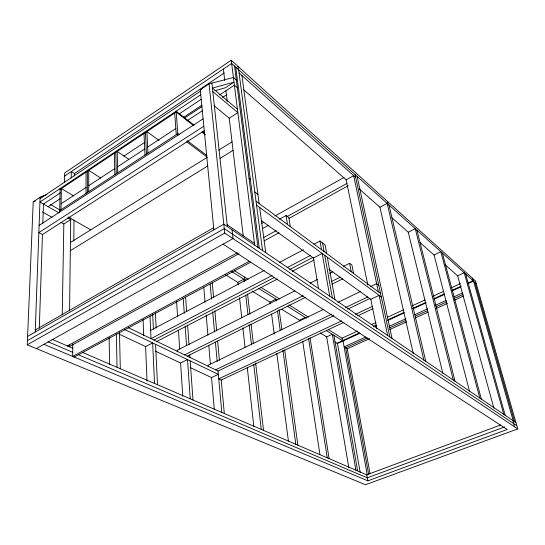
<?xml version="1.0" encoding="UTF-8"?>
<svg xmlns="http://www.w3.org/2000/svg" width="545" height="545" viewBox="0 0 545 545"><rect width="100%" height="100%" fill="white"/><g stroke="black" fill="none" stroke-linecap="round" stroke-linejoin="round"><path stroke-width="0.82" d="M86.028 193.421L86.042 172.159M72.792 343.97L72.676 356.396L249.31 261.259M73.8 240.965L74.011 219.962M74.44 175.96L74.461 173.542L224.186 73.037M69.154 344.971L69.133 346.668L72.751 348.194M69.569 311.011L70.721 217.884M71.211 178.031L71.293 171.566L74.461 173.542M62.232 315.051L63.833 223.961L70.7 219.567L67.791 217.905M64.555 182.486L64.726 172.908L231.223 60.263L475.451 280.934L517.75 428.908L365.443 484.737L27.25 344.808L33.225 201.814L40.139 197.174L46.884 194.592M59.643 212.08L60.141 188.57M60.986 209.736L61.408 188.584L73.63 195.893M39.288 328.308L42.449 234.554L204.293 130.711M42.83 223.218L43.477 204.041L60.454 192.766M35.214 332.062L40.139 197.174M64.671 176.028L231.625 63.452L476.187 283.509M213.885 229.854L200.274 89.748L209.042 83.869L233.41 77.485L236.353 80.088M41.686 197.174L43.757 195.791M40.085 198.591L200.417 91.206M200.758 94.735L39.962 202.031L59.051 212.925M60.12 189.442L176.198 112.059L193.495 125.52M179.271 113.864L201.194 99.306M123.987 156.034L144.384 142.572M48.13 206.691L60.182 198.741M183.529 117.352L201.963 105.192M184.735 117.897L201.793 106.663M219.553 94.953L234.384 85.19L237.347 87.779M187.071 120.752L202.679 110.519M222.544 97.487L226.802 94.694M61.101 203.789L86.035 187.439M88.74 185.668L114.736 168.623M117.556 166.777L144.718 148.969M147.654 147.041L175.831 128.572M59.677 210.581L177.82 133.654L179.176 134.669M39.104 225.432L203.094 118.824M203.816 126.242L38.845 232.62L42.449 234.554M243.254 236.074L229.22 118.197L237.865 112.665L212.816 91.587M70.421 242.498L207.325 157.246L186.649 141.72M218.62 150.216L232.034 141.857M70.319 250.72L207.734 165.966M220.03 158.384L233.049 150.359M35.289 330.004L213.674 227.687M27.597 336.422L223.797 224.179L515.952 422.62M27.427 340.605L224.268 228.607L516.851 425.754M27.25 344.808L224.738 233.056L517.75 428.908M36.358 348.575L233.028 238.601L232.054 229.786M261.62 223.47L263.848 222.224M274.987 216.004L344.038 177.432M243.288 89.4L346.15 179.816L353.657 175.64L378.38 291.82M262.315 228.709L268.256 225.419M279.394 219.233L286.077 215.527L288.918 217.659L290.308 226.577M286.772 216.774L346.94 183.44M288.932 218.416L348.262 185.654M263.507 237.606L276.179 230.651M67.103 346.102L237.313 252.757M239.003 253.725L69.133 346.668L52.027 339.303M264.175 240.856L279.054 232.722M74.181 357.036L250.68 262.152M225.514 274.796L237.824 282.358L243.881 279.156L244.174 281.69M359.121 188.856L379.913 207.209L387.141 203.387L423.846 360.061M150.652 330.365L264.291 270.409M279.34 262.472L303.422 249.76M313.961 244.201L319.983 241.026L325.106 244.882L326.653 253.507M272.112 275.47L151.026 338.643L149.998 315.984M287.154 267.622L310.473 255.455M153.935 340.046L274.605 277.33M289.688 269.489L313.068 257.335M261.348 220.596L313.361 258.017L322.177 253.445L329.718 296.126M119.014 334.078L145.597 346.572L152.648 342.921L154.528 383.442M156.817 341.436L277.262 279.081M292.318 271.281L314.145 259.979M252.09 291.119L269.986 302.107L275.899 299.123L276.131 300.799M391.855 217.748L408.253 232.225L415.256 228.682L453.29 380.056M294.893 290.873L177.179 350.272L177.282 351.879M310.078 283.209L317.674 279.381M329.827 273.249L332.866 271.717M343.493 266.348L349.57 263.283L351.92 265.047L353.576 273.447M184.598 354.843L303.149 295.69M331.271 281.656L340.393 277.105M187.276 356.137L305.411 297.393M332.089 284.129L342.757 278.822M155.386 351.171L180.599 363.024L187.514 359.598L190.266 398.838M305.268 317.428L299.491 320.228L281.806 309.369M420.093 242.675L434.052 254.999L440.844 251.708L479.791 398.061M323.355 309.444L208.129 365.245L208.258 366.805M337.852 302.427L360.742 291.337M370.627 286.554L376.636 283.645L378.789 285.26M215.568 369.789L331.816 314.118M345.584 307.523L367.766 296.902M128.334 327.695L218.041 370.981L333.881 315.691M347.69 309.104L369.932 298.483M328.86 269.175L370.784 299.334L379.129 295.356L387.665 335.482M190.151 367.514L211.555 377.576L218.347 374.347L124.642 329.521M341.674 320.848L218.749 378.857L221.222 380.022L343.909 322.32M355.504 314.322L372.405 306.351M357.711 315.828L373.046 308.613M320.303 333.009L326.659 336.905L332.293 334.276L355.905 470.171M445.04 264.693L457.643 275.818L464.231 272.745L503.778 414.35M328.472 329.63L342.09 338.166L357.459 331.081M371.295 324.697L375.907 322.572M387.434 317.258L403.572 309.812M412.027 305.909L425.093 299.886M432.778 296.344L443.541 291.377M451.226 287.835L460.45 283.577M336.953 343.234L359.482 332.879M373.345 326.51L376.431 325.093M387.986 319.779L404.158 312.346M412.633 308.456L425.727 302.434M434.195 298.544L444.209 293.939M451.914 290.403L461.152 286.152M467.992 283.012L473.053 280.689L472.317 278.107M334.787 341.899L337.478 343.554L360 333.213M373.856 326.85L376.166 325.794M387.713 320.487L403.879 313.068M413.117 308.824L426.204 302.816M433.902 299.28L444.679 294.327M452.377 290.792L460.838 286.908M467.726 283.747L473.503 281.091L513.226 420.767M365.784 336.987L344.12 346.852L347.254 348.773L370.096 473.973M388.994 326.414L406.018 318.661M414.527 314.792L427.682 308.797M435.421 305.275L446.253 300.343M453.985 296.821L462.501 292.944M367.316 337.989L345.687 347.812L368.611 474.096M389.716 327.811L405.936 320.44M415.208 316.229L427.566 310.616M436.061 306.753L446.873 301.841M454.598 298.333L463.093 294.477M347.254 348.773L369.612 338.636M389.661 329.548L406.625 321.857M415.106 318.014L428.22 312.074M435.932 308.579L447.493 303.333M454.435 300.186L463.686 295.99M33.225 201.814L35.411 200.969M82.445 352.404L366.717 474.824L500.651 424.971M504.718 426.919L367.255 477.829L78.126 354.611M43.995 344.311L367.8 480.84L507.191 429.494L223.096 244.16M215.037 90.688L225.589 87.697L233.996 82.145L212.434 88.065L237.429 109.198M200.274 89.748L201.725 89.36M47.987 341.763L72.71 352.302M42.442 211.957L52.034 217.339M60.883 222.305L63.833 223.961M68.275 217.012L90.729 229.854M50.406 204.525L60.577 210.356M231.618 271.512L245.965 280.457M258.793 288.455L277.173 299.913M287.201 306.167L306.433 318.157M326.516 330.679L342.539 340.666L342.09 338.166M234.636 270.81L248.186 279.306M261.089 287.392L279.728 299.076M289.048 304.914L308.402 317.047M100.805 178.079L88.712 170.381L88.746 191.649M128.811 159.31L117.182 151.401L117.706 172.792M227.163 224.772L254.447 243.363M159.038 140.433L146.891 131.597L147.961 153.09M256.545 205.138L381.289 296.95M256.014 201.173L380.533 293.421M187.296 140.773L206.923 155.557M254.801 192.004L257.901 194.333M249.031 178.31L250.332 179.305M194.122 125.193L176.13 111.187L177.936 135.18M202.113 131.42L204.777 133.498M202.181 132.272L205.526 134.874M214.212 105.825L229.22 118.197M239.064 72.962L355.715 177.479M474.852 282.303L514.596 421.701M512.77 420.461L514.562 426.776M465.628 274.006L505.201 415.317M457.643 275.818L493.879 408.171M442.37 253.078L481.358 399.124M434.052 254.999L469.524 391.228M416.925 230.188L455.027 381.234M408.253 232.225L442.874 373.407M388.98 205.036L425.781 361.376M387.393 201.371L388.06 204.212M379.913 207.209L413.301 353.664M357.125 176.376L392.032 338.452M355.081 174.536L389.859 336.974M346.15 179.816L367.861 285.158M370.784 299.334L376.847 328.751M349.57 263.283L351.218 271.703M343.064 340.993L367.269 475.063M366.717 474.824L367.8 480.84M327.327 257.233L334.971 299.696M322.551 242.961L324.091 251.606M324.759 255.346L332.355 297.917M319.983 241.026L321.516 249.692M337.478 343.554L360.184 472.352M333.915 335.291L357.615 470.907M313.361 258.017L318.6 288.918M326.659 336.905L348.786 467.515M310.064 337.818L329.105 458.624M308.559 338.445L327.238 457.82M286.077 215.527L287.453 224.458M302.679 341.204L319.908 454.476M279.095 309.574L281.894 329.793M284.694 350.006L297.877 445.176M277.514 310.868L280.164 330.168M282.93 350.312L295.826 444.298M241.932 75.53L259.134 203.476M259.665 207.441L265.749 252.669M269.986 302.107L270.211 303.797M271.553 313.9L274.237 334.119M276.805 353.494L288.428 441.096M238.642 69.767L262.54 250.496M237.981 66.367L238.397 69.549M235.753 67.164L259.304 248.295M234.548 66.081L257.949 247.376M231.223 60.263L254.672 245.148M223.368 69.024L224.744 80.571M225.95 90.742L227.231 101.493M247.546 293.939L249.91 314.152M251.095 324.261L253.364 343.629M255.632 363.004L263.528 430.387M244.603 277.058L244.923 279.81M245.734 295.199L247.982 314.615M249.154 324.738L251.497 344.999M253.745 364.414L261.266 429.412M237.824 282.358L238.111 284.885M239.507 297.522L241.755 317.742M242.879 327.852L245.025 347.226M247.273 367.446L253.813 426.415M211.903 83.119L227.36 226.597M209.042 83.869L224.738 233.056M212.264 282.882L213.585 297.202M214.825 310.677L216.692 330.897M217.625 341L219.41 360.374M221.222 380.022L224.308 413.498M210.159 283.993L211.535 299.157M212.679 311.795L214.512 332.021M215.425 342.131L217.183 361.512M218.041 370.981L221.795 412.415M203.796 287.065L205.097 302.264M206.187 314.928L207.924 335.195M208.79 345.332L210.384 363.91M211.555 377.576L214.301 409.642M174.686 113.074L176.28 134.642M185.6 297.154L186.635 311.583M187.616 325.161L189.013 344.685M189.749 354.87L189.933 357.418M190.178 360.872L192.991 400.01M183.209 298.095L184.278 313.355M185.164 326.074L186.533 345.578M176.6 301.637L177.541 316.025M178.474 330.406L179.686 349.025M180.599 363.024L182.766 396.331M155.407 312.837L156.156 328.11M145.44 132.571L146.476 154.051M155.55 344.311L157.505 384.729M152.695 313.927L153.417 329.234M143.989 133.539L145.004 155.018M145.597 346.572L147.027 381.105M143.069 319.39L143.716 335.522M115.785 152.334L116.289 173.719M119.457 331.994L120.309 368.706M114.395 153.261L114.872 174.638M116.358 333.84L117.059 367.31M109.143 337.723L109.565 364.428M87.377 171.273L87.391 192.542"/></g></svg>
